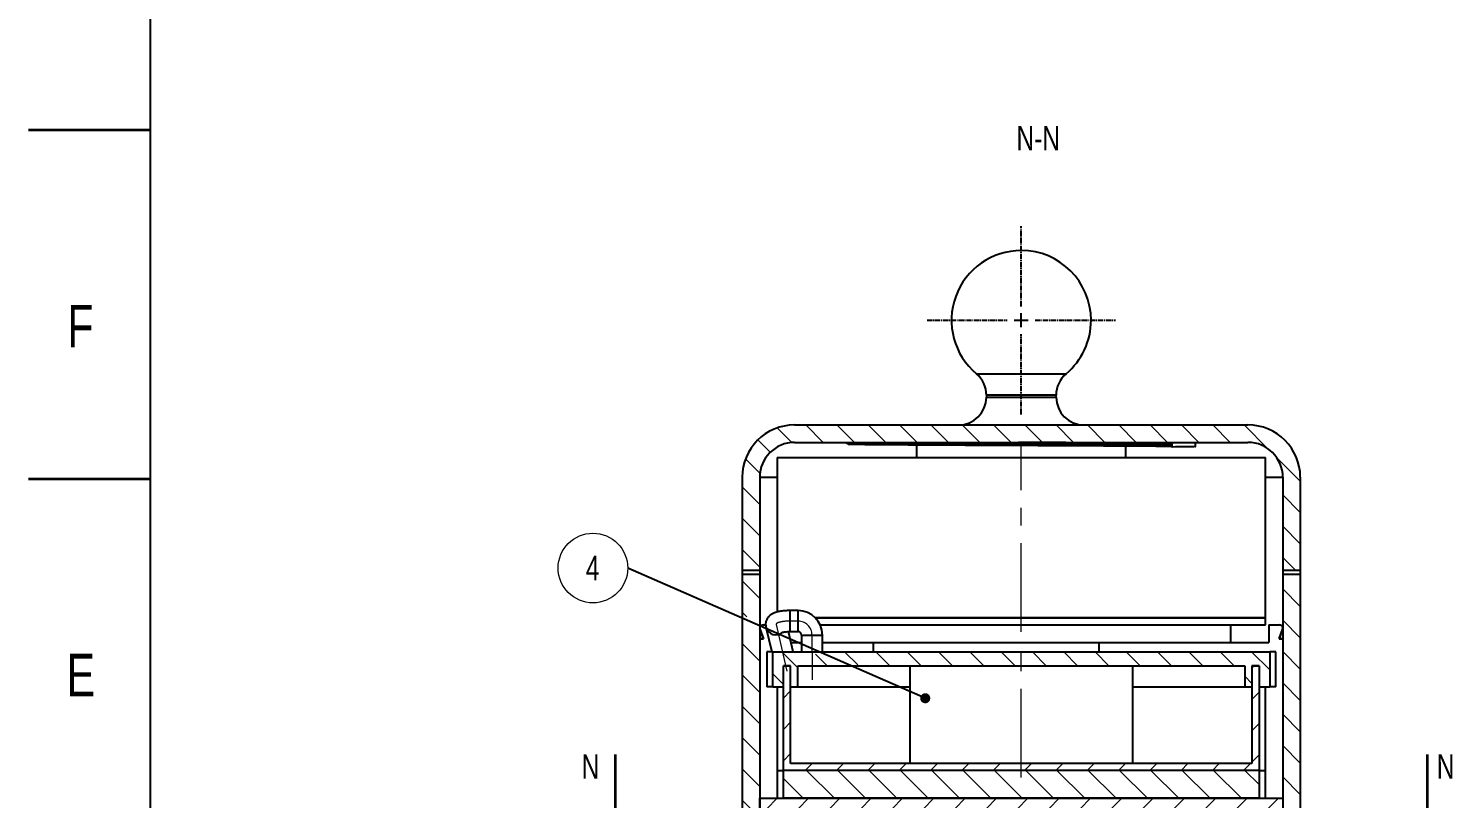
# Model space of a CAD drawing. Header units: millimetres. Extents: x 2 to 1186, y 2 to 838.
# Drawn here: x 2.5 to 206.7, y 224.7 to 335.1 of the extents above; entities that cross this region are included whole.
import ezdxf

# ---------------------------------------------------------------- set-up
doc = ezdxf.new("R2010")
doc.units = ezdxf.units.MM
doc.linetypes.add('CENTER2', pattern=[1.125, 0.75, -0.125, 0.125, -0.125])
doc.linetypes.add('CENTERX2', pattern=[20.32, 12.7, -2.54, 2.54, -2.54])
doc.styles.add('SLDTEXTSTYLE0', font='TXT', dxfattribs={"width": 0.75})
doc.dimstyles.new('SLDDIMSTYLE0', dxfattribs={"dimtxt": 0.18, "dimasz": 1.44, "dimexe": 0, "dimexo": 0.0625, "dimgap": 0, "dimtad": 0, "dimtih": 1, "dimtoh": 1, "dimdec": 0, "dimrnd": 1e-09, "dimzin": 0, "dimdsep": 46, "dimtxsty": 'Standard', "dimblk1": 'DOT', "dimblk2": 'DOT', "dimsah": 1, "dimcen": 0.09, "dimadec": 0, "dimazin": 0, "dimtfac": 1.44, "dimtdec": 0, "dimtofl": 0, "dimtmove": 0, "dimatfit": 3, "dimldrblk": 'DOT', "dimfxl": 1, "dimfrac": 2, "dimtolj": 1, "dimtzin": 0, "dimarcsym": 0})

# ---------------------------------------------------------------- blocks, each defined once
blk = doc.blocks.new('SW_HATCH_1')
at = {"color": 0, "linetype": 'Continuous', "lineweight": 18}
for p, q in [((-69.47, 172.49), (-71.57, 174.58)), ((-65, 172.5), (-67.5, 175)), ((-60.51, 172.5), (-63.01, 175)), ((-56.02, 172.5), (-58.52, 175)), ((-51.53, 172.5), (-54.03, 175)), ((-47.04, 172.5), (-49.54, 175)), ((-42.55, 172.5), (-45.05, 175)), ((-38.06, 172.5), (-40.56, 175)), ((-33.57, 172.5), (-36.07, 175)), ((-29.08, 172.5), (-31.58, 175)), ((-24.59, 172.5), (-27.09, 175)), ((-20.1, 172.5), (-22.6, 175)), ((-15.61, 172.5), (-18.11, 175)), ((-11.12, 172.5), (-13.62, 175)), ((-6.63, 172.5), (-9.13, 175)), ((-1.23, 171.6), (-4.63, 175)), ((-72.57, 171.1), (-74.34, 172.86)), ((-74.06, 168.09), (-76.11, 170.15)), ((3.4, 166.96), (0, 170.36)), ((-74.1, 163.64), (-76.6, 166.14)), ((3.4, 162.47), (0.9, 164.97)), ((-74.1, 159.15), (-76.6, 161.65)), ((3.4, 157.98), (0.9, 160.48)), ((-74.1, 154.66), (-76.6, 157.16)), ((2.77, 154.13), (0.9, 155.99)), ((3.4, 153.49), (3.27, 153.63)), ((-74.1, 150.17), (-76.6, 152.67)), ((3.4, 149), (0.9, 151.5)), ((-75.95, 147.53), (-76.6, 148.18)), ((3.4, 144.51), (0.9, 147.01)), ((-74.1, 141.19), (-76.6, 143.69)), ((-68.64, 140.22), (-70.92, 142.5)), ((-64.43, 140.5), (-66.07, 142.14)), ((-60.04, 140.61), (-61.94, 142.5)), ((-55.45, 140.5), (-57.45, 142.5)), ((-50.96, 140.5), (-52.96, 142.5)), ((-46.47, 140.5), (-48.47, 142.5)), ((-41.98, 140.5), (-43.98, 142.5)), ((-37.49, 140.5), (-39.49, 142.5)), ((-33, 140.5), (-35, 142.5)), ((-28.51, 140.5), (-30.51, 142.5)), ((-24.02, 140.5), (-26.02, 142.5)), ((-19.53, 140.5), (-21.53, 142.5)), ((-15.04, 140.5), (-17.04, 142.5)), ((-10.55, 140.5), (-12.55, 142.5)), ((-6.06, 140.5), (-8.06, 142.5)), ((-0.96, 139.9), (-3.57, 142.5)), ((3.4, 140.02), (0.9, 142.52)), ((-74.1, 136.7), (-76.6, 139.2)), ((-70.69, 137.79), (-72.23, 139.32)), ((-70.69, 140.34), (-70.54, 140.5)), ((-3.53, 137.97), (-4.56, 139)), ((-3.53, 140.16), (-3.18, 140.5)), ((-70.69, 135.85), (-69.67, 136.88)), ((3.4, 135.53), (0.9, 138.03)), ((-3.53, 135.67), (-2.5, 136.69)), ((-74.1, 132.21), (-76.6, 134.71)), ((3.4, 131.04), (0.9, 133.54)), ((-70.69, 131.36), (-69.67, 132.39)), ((-3.53, 131.18), (-2.5, 132.2)), ((-74.1, 127.72), (-76.6, 130.22)), ((3.4, 126.55), (0.9, 129.05)), ((-70.69, 126.87), (-69.67, 127.9)), ((-3.53, 126.69), (-2.5, 127.71)), ((-74.1, 123.23), (-76.6, 125.73)), ((-67.58, 125.5), (-66.58, 126.5)), ((-63.39, 121.5), (-67.39, 125.5)), ((-63.09, 125.5), (-62.09, 126.5)), ((-58.9, 121.5), (-62.9, 125.5)), ((-58.6, 125.5), (-57.6, 126.5)), ((-54.41, 121.5), (-58.41, 125.5)), ((-54.11, 125.5), (-53.11, 126.5)), ((-49.92, 121.5), (-53.92, 125.5)), ((-49.61, 125.5), (-48.61, 126.5)), ((-45.43, 121.5), (-49.43, 125.5)), ((-45.12, 125.5), (-44.12, 126.5)), ((-40.94, 121.5), (-44.94, 125.5)), ((-40.63, 125.5), (-39.63, 126.5)), ((-36.45, 121.5), (-40.45, 125.5)), ((-36.14, 125.5), (-35.14, 126.5)), ((-31.96, 121.5), (-35.96, 125.5)), ((-31.65, 125.5), (-30.65, 126.5)), ((-27.47, 121.5), (-31.47, 125.5)), ((-27.16, 125.5), (-26.16, 126.5)), ((-22.98, 121.5), (-26.98, 125.5)), ((-22.67, 125.5), (-21.67, 126.5)), ((-18.49, 121.5), (-22.49, 125.5)), ((-18.18, 125.5), (-17.18, 126.5)), ((-14, 121.5), (-18, 125.5)), ((-13.69, 125.5), (-12.69, 126.5)), ((-9.51, 121.5), (-13.51, 125.5)), ((-9.2, 125.5), (-8.2, 126.5)), ((-5.02, 121.5), (-9.02, 125.5)), ((-4.71, 125.5), (-3.71, 126.5)), ((-2.5, 123.47), (-4.53, 125.5)), ((3.4, 122.06), (0.9, 124.56)), ((-67.88, 121.5), (-70.69, 124.32)), ((-75.36, 120), (-76.6, 121.24)), ((-73.08, 120), (-71.58, 121.5)), ((-68.59, 120), (-67.09, 121.5)), ((-64.1, 120), (-62.6, 121.5)), ((-59.61, 120), (-58.11, 121.5)), ((-55.11, 120), (-53.61, 121.5)), ((-50.62, 120), (-49.12, 121.5)), ((-46.13, 120), (-44.63, 121.5)), ((-41.64, 120), (-40.14, 121.5)), ((-37.15, 120), (-35.65, 121.5)), ((-32.66, 120), (-31.16, 121.5)), ((-28.17, 120), (-26.67, 121.5)), ((-23.68, 120), (-22.18, 121.5)), ((-19.19, 120), (-17.69, 121.5)), ((-14.7, 120), (-13.2, 121.5)), ((-10.21, 120), (-8.71, 121.5)), ((-5.72, 120), (-4.22, 121.5)), ((-1.23, 120), (0.27, 121.5)), ((-76.6, 116.48), (-73.08, 120)), ((-53.6, 116.2), (-56.6, 119.2)), ((-16.6, 119.61), (-16.99, 120)), ((-1.6, 115.15), (3.26, 120)), ((-1.6, 119.64), (-1.23, 120)), ((0.97, 120), (0.9, 120.07)), ((-76.6, 111.99), (-71.6, 116.99)), ((-17.23, 115.75), (-19.6, 118.12)), ((-53.6, 111.71), (-56.34, 114.45)), ((-1.6, 110.66), (3.4, 115.66)), ((-76.6, 107.5), (-71.6, 112.5)), ((-16.6, 110.63), (-19.6, 113.63)), ((-58.91, 111.72), (-58.66, 111.97)), ((-14.01, 111.72), (-13.76, 111.97)), ((-1.6, 106.17), (3.4, 111.17)), ((-51.38, 105), (-56.6, 110.22)), ((-15.46, 105), (-19.6, 109.14)), ((-76.6, 103.01), (-71.6, 108.01)), ((-69.34, 105), (-71.6, 107.26)), ((-64.85, 105), (-66.75, 106.9)), ((-60.36, 105), (-62.96, 107.6)), ((-55.87, 105), (-58.47, 107.6)), ((-46.89, 105), (-49.49, 107.6)), ((-42.4, 105), (-45, 107.6)), ((-37.91, 105), (-40.51, 107.6)), ((-33.42, 105), (-36.02, 107.6)), ((-28.93, 105), (-31.53, 107.6)), ((-24.44, 105), (-27.04, 107.6)), ((-19.95, 105), (-22.55, 107.6)), ((-10.97, 105), (-13.57, 107.6)), ((-9.1, 94.18), (3.4, 106.68)), ((-6.48, 105), (-9.08, 107.6)), ((-1.99, 105), (-4.25, 107.26)), ((-76.6, 98.52), (-70.11, 105)), ((-9.1, 103.16), (-7.25, 105)), ((-9.1, 89.69), (3.4, 102.19)), ((-76.6, 89.54), (-64.1, 102.04)), ((-76.6, 85.05), (-64.1, 97.55)), ((-9.1, 85.2), (3.4, 97.7)), ((-76.6, 80.56), (-64.1, 93.06)), ((-9.1, 80.71), (3.4, 93.21)), ((-76.6, 76.07), (-64.1, 88.57)), ((-9.1, 76.22), (3.4, 88.72)), ((-76.6, 71.58), (-64.1, 84.08)), ((-9.1, 71.73), (3.4, 84.23)), ((-9.1, 67.24), (3.4, 79.74)), ((-76.6, 67.09), (-64.1, 79.59)), ((-76.6, 62.6), (-64.1, 75.1)), ((-9.1, 62.75), (3.4, 75.25)), ((-76.6, 58.11), (-64.1, 70.61)), ((-9.1, 58.25), (3.4, 70.75)), ((-76.6, 53.62), (-64.1, 66.12)), ((-9.1, 53.76), (3.4, 66.26)), ((-76.6, 49.13), (-64.1, 61.63)), ((-9.1, 49.27), (3.4, 61.77)), ((-9.1, 44.78), (3.4, 57.28)), ((-76.6, 44.64), (-64.1, 57.14)), ((-76.6, 40.15), (-64.1, 52.65)), ((-9.1, 40.29), (3.4, 52.79)), ((-76.6, 35.66), (-64.1, 48.16)), ((-9.1, 35.8), (3.4, 48.3)), ((-76.6, 31.17), (-64.1, 43.67)), ((-9.1, 31.31), (3.4, 43.81)), ((-75.45, 27.82), (-64.1, 39.18)), ((-9.1, 26.82), (3.4, 39.32)), ((-49.1, 31.73), (-45.82, 35)), ((-29.83, 33.04), (-27.86, 35)), ((-2.89, 28.54), (3.4, 34.83)), ((-71.89, 26.89), (-64.1, 34.69)), ((-49.1, 27.24), (-43.37, 32.96)), ((-29.83, 28.55), (-24.1, 34.27)), ((-68.33, 25.96), (-64.1, 30.2)), ((-6.68, 20.26), (2.78, 29.72)), ((-76.6, 26.68), (-76.27, 27)), ((-49.1, 22.75), (-43.37, 28.47)), ((-9.1, 22.33), (-4.67, 26.76)), ((-76.6, 22.19), (-72.71, 26.07)), ((-76.6, 17.7), (-69.15, 25.14)), ((-64.77, 25.03), (-64.1, 25.71)), ((-44.85, 22.5), (-42.35, 25)), ((-1.9, 20.55), (3.4, 25.85)), ((-76.6, 13.21), (-65.59, 24.21)), ((-76.6, 8.72), (-64.1, 21.22)), ((2.87, 20.83), (3.4, 21.36)), ((-58.37, 0), (-39.87, 18.5)), ((-53.88, 0), (-35.38, 18.5)), ((-49.39, 0), (-30.89, 18.5)), ((-49.1, 13.76), (-44.36, 18.5)), ((-44.9, 0), (-26.4, 18.5)), ((-17.96, 0), (1.81, 19.77)), ((-9.1, 13.35), (-2.97, 19.48)), ((-9.1, 17.84), (-7.74, 19.2)), ((-76.6, 4.23), (-64.1, 16.73)), ((-13.47, 0), (3.4, 16.87)), ((-40.41, 0), (-24.1, 16.31)), ((-8.98, 0), (3.4, 12.38)), ((-76.33, 0), (-64.1, 12.24)), ((-35.92, 0), (-24.1, 11.82)), ((-71.84, 0), (-61.84, 10)), ((-67.35, 0), (-57.35, 10)), ((-62.86, 0), (-52.86, 10)), ((-31.43, 0), (-21.43, 10)), ((-26.94, 0), (-16.94, 10)), ((-22.45, 0), (-12.45, 10)), ((-4.49, 0), (3.4, 7.89)), ((0, 0), (3.4, 3.4))]:
    blk.add_line(p, q, dxfattribs=at)
for p, q in [((-65.62, 105), (-66.95, 103.68)), ((-2.76, 105), (-4.45, 103.32)), ((-68.75, 101.88), (-76.6, 94.03)), ((-6.25, 101.52), (-9.1, 98.67)), ((-31.38, 22.5), (-24.1, 29.78)), ((-40.36, 22.5), (-37.86, 25)), ((-26.89, 22.5), (-24.19, 25.2)), ((-48.85, 18.5), (-49.1, 18.25))]:
    blk.add_line(p, q)
blk.add_lwpolyline([(-35.87, 22.5), (-33.37, 25)])
blk = doc.blocks.new('SW_NOTE_0_18')
at = {"color": 0, "linetype": 'Continuous', "lineweight": 0}
blk.add_circle((-4.99, 0), 4.99, dxfattribs=at)
at = {"color": 0, "linetype": 'Continuous', "lineweight": 0, "insert": (-5.03, 1.76), "char_height": 3.5, "attachment_point": 2, "style": 'SLDTEXTSTYLE0'}
blk.add_mtext('4', dxfattribs=at)
blk = doc.blocks.new('_Dot')
at = {"color": 0, "linetype": 'ByBlock', "lineweight": -2}
blk.add_line((-0.5, 0), (-1, 0), dxfattribs=at)
at = {"color": 0, "linetype": 'ByBlock', "const_width": 0.5}
blk.add_lwpolyline([(-0.25, 0, 1), (0.25, 0, 1)], format="xyb", close=True, dxfattribs=at)
blk = doc.blocks.new('*U123')
at = {"color": 0, "linetype": 'CENTER2', "transparency": 16777216}
for p, q in [((0, 2), (0, 13.5)), ((-13.5, 0), (-2, 0)), ((2, 0), (13.5, 0)), ((0, -13.5), (0, -2))]:
    blk.add_line(p, q, dxfattribs=at)
at = {"color": 0, "linetype": 'Continuous', "transparency": 16777216}
for p, q in [((-1, 0), (1, 0)), ((0, -1), (0, 1))]:
    blk.add_line(p, q, dxfattribs=at)

msp = doc.modelspace()

# ---------------------------------------------------------------- linework, layer by layer
at = {"color": 7, "linetype": 'Continuous', "lineweight": 25}
for p, q in [((20, 20), (20, 821)), ((138.4, 285.61), (148.02, 285.61)), ((148.02, 285.61), (151.26, 285.61)), ((139.83, 282.54), (139.83, 282.27)), ((147.31, 282.54), (139.83, 282.54)), ((139.83, 282.27), (149.83, 282.27)), ((149.83, 282.54), (147.31, 282.54)), ((149.83, 282.27), (149.83, 282.54)), ((112.33, 278.27), (177.33, 278.27)), ((112.33, 275.77), (177.33, 275.77)), ((119.83, 275.77), (119.83, 275.76)), ((119.83, 275.76), (119.83, 275.55)), ((166.48, 275.77), (166.13, 275.53)), ((166.48, 275.11), (166.48, 275.77)), ((169.42, 275.72), (169.42, 275.77)), ((169.83, 275.17), (169.83, 275.77)), ((109.83, 273.62), (109.83, 251.45)), ((109.83, 273.62), (179.83, 273.62)), ((129.83, 275.46), (129.83, 273.62)), ((159.83, 273.62), (159.83, 275.29)), ((166.13, 275.53), (166.13, 275.35)), ((166.13, 275.35), (166.48, 275.11)), ((179.83, 250.62), (179.83, 273.62)), ((104.83, 270.77), (104.83, 257.4)), ((107.33, 270.77), (107.33, 257.4)), ((107.33, 270.77), (109.83, 270.77)), ((179.83, 270.77), (182.33, 270.77)), ((182.33, 270.77), (182.33, 257.4)), ((184.83, 270.77), (184.83, 257.4)), ((107.33, 257.4), (104.83, 257.4)), ((104.83, 257.4), (104.83, 256.9)), ((107.33, 257.4), (107.33, 256.9)), ((184.83, 257.4), (182.33, 257.4)), ((182.33, 257.4), (182.33, 256.9)), ((184.83, 257.4), (184.83, 256.9)), ((104.83, 256.9), (104.83, 223.27)), ((104.83, 256.9), (107.33, 256.9)), ((107.33, 256.9), (107.33, 223.27)), ((182.33, 256.9), (182.33, 223.27)), ((182.33, 256.9), (184.83, 256.9)), ((184.83, 256.9), (184.83, 223.27)), ((112.83, 251.67), (111.68, 251.67)), ((111.68, 251), (111.68, 251.67)), ((112.83, 251), (112.83, 251.67)), ((107.87, 247.62), (107.33, 249.12)), ((107.83, 249.62), (108.19, 249.62)), ((108.22, 249.32), (109.05, 245.77)), ((111.68, 248.67), (111.68, 251)), ((112.83, 248.67), (112.83, 251)), ((115.33, 250.62), (144.87, 250.62)), ((125.39, 250.62), (115.33, 250.62)), ((116.01, 249.62), (141.87, 249.62)), ((179.83, 250.62), (125.39, 250.62)), ((141.87, 249.62), (144.87, 249.62)), ((144.87, 250.62), (179.83, 250.62)), ((144.87, 249.62), (147.78, 249.62)), ((147.78, 249.62), (174.83, 249.62)), ((174.83, 249.62), (174.83, 247.12)), ((174.83, 249.62), (179.83, 249.62)), ((179.83, 249.62), (179.83, 250.62)), ((180.33, 249.62), (181.83, 249.62)), ((180.33, 249.62), (180.33, 247.12)), ((181.78, 247.62), (182.33, 249.12)), ((107.33, 247.62), (107.87, 247.62)), ((107.87, 247.62), (107.33, 247.62)), ((107.36, 249.04), (107.87, 247.62)), ((112.13, 245.77), (111.45, 248.66)), ((111.68, 248.67), (112.83, 248.67)), ((111.81, 247.12), (113.33, 247.12)), ((113.33, 248.17), (113.33, 245.77)), ((113.33, 248.17), (115.66, 248.17)), ((115.66, 248.17), (116.33, 248.17)), ((116.33, 245.77), (116.33, 248.17)), ((116.33, 247.12), (174.83, 247.12)), ((123.58, 247.12), (123.58, 245.77)), ((155.93, 247.12), (155.93, 245.77)), ((174.83, 247.12), (180.33, 247.12)), ((182.3, 249.04), (181.78, 247.62)), ((182.33, 247.62), (181.78, 247.62)), ((181.78, 247.62), (182.33, 247.62)), ((108.33, 245.77), (108.33, 240.77)), ((109.19, 245.77), (108.33, 245.77)), ((109.19, 240.77), (109.19, 245.77)), ((109.19, 245.77), (180.46, 245.77)), ((180.46, 245.77), (180.46, 240.77)), ((181.33, 245.77), (180.46, 245.77)), ((181.33, 240.77), (181.33, 245.77)), ((110.73, 243.77), (111.76, 243.77)), ((110.73, 240.77), (110.73, 243.77)), ((110.73, 228.77), (110.73, 243.77)), ((111.76, 243.77), (110.73, 243.77)), ((111.76, 240.77), (111.76, 243.77)), ((111.76, 229.77), (111.76, 243.77)), ((112.79, 240.77), (112.79, 243.77)), ((112.79, 243.77), (176.87, 243.77)), ((128.83, 243.77), (128.83, 229.77)), ((160.83, 229.77), (160.83, 243.77)), ((176.87, 243.77), (176.87, 240.77)), ((177.9, 243.77), (178.93, 243.77)), ((177.9, 243.77), (177.9, 240.77)), ((177.9, 243.77), (177.9, 229.77)), ((178.93, 243.77), (177.9, 243.77)), ((178.93, 243.77), (178.93, 240.77)), ((178.93, 243.77), (178.93, 228.77)), ((109.19, 240.77), (108.33, 240.77)), ((109.19, 240.77), (110.73, 240.77)), ((109.83, 240.77), (109.83, 228.77)), ((111.76, 240.77), (112.79, 240.77)), ((112.79, 240.77), (128.83, 240.77)), ((160.83, 240.77), (176.87, 240.77)), ((176.87, 240.77), (177.9, 240.77)), ((178.93, 240.77), (180.46, 240.77)), ((179.83, 228.77), (179.83, 240.77)), ((181.33, 240.77), (180.46, 240.77)), ((109.83, 228.77), (109.83, 224.77)), ((109.83, 228.77), (110.73, 228.77)), ((109.83, 228.77), (110.73, 228.77)), ((110.73, 224.77), (110.73, 228.77)), ((178.93, 228.77), (110.73, 228.77)), ((178.93, 228.77), (110.73, 228.77)), ((177.9, 229.77), (111.76, 229.77)), ((178.93, 228.77), (178.93, 224.77)), ((178.93, 228.77), (179.83, 228.77)), ((178.93, 228.77), (179.83, 228.77)), ((179.83, 224.77), (179.83, 228.77)), ((107.33, 223.27), (107.33, 224.77)), ((107.33, 224.77), (182.33, 224.77)), ((178.93, 224.77), (110.73, 224.77)), ((182.33, 224.77), (182.33, 223.27))]:
    msp.add_line(p, q, dxfattribs=at)
at = {"color": 7, "linetype": 'Continuous', "lineweight": 35}
for p, q in [((20, 320.5), (2.5, 320.5)), ((20, 270.5), (2.5, 270.5)), ((86.63, 231.07), (86.63, 218.37)), ((203.02, 231.07), (203.02, 218.37))]:
    msp.add_line(p, q, dxfattribs=at)
at = {"color": 7, "linetype": 'CENTERX2', "lineweight": 18}
for p, q in [((144.83, 248.62), (144.83, 275.62)), ((109.68, 249.66), (111.24, 242.97)), ((112.83, 250.17), (111.68, 250.17)), ((114.83, 245.77), (114.83, 248.17)), ((114.83, 245.77), (114.83, 241.77)), ((144.83, 227.77), (144.83, 245.77))]:
    msp.add_line(p, q, dxfattribs=at)
at = {"color": 7, "linetype": 'Continuous', "lineweight": 25}
for centre, radius, start, end in [((144.83, 293.27), 10, 90, 229.9948), ((144.83, 293.27), 10, 0, 90), ((144.83, 293.27), 10, 310.0052, 0), ((135.83, 282.54), 4, 0, 49.9948), ((153.83, 282.54), 4, 130.0052, 180), ((135.83, 282.27), 4, 270, 0), ((153.83, 282.27), 4, 180, 270), ((112.33, 270.77), 7.5, 90, 180), ((177.33, 270.77), 7.5, 0, 90), ((112.33, 270.77), 5, 90, 180), ((177.33, 270.77), 5, 0, 90), ((112.83, 248.17), 3.5, 360, 90), ((107.83, 249.12), 0.5, 90, 174.942), ((107.83, 249.21), 0.5, 185.058, 200), ((109.67, 249.69), 1.49, 194.1966, 311.0005), ((181.83, 249.12), 0.5, 5.058, 90), ((181.83, 249.21), 0.5, 340, 354.942), ((112.83, 248.17), 0.5, 0, 90)]:
    msp.add_arc(centre, radius, start, end, dxfattribs=at)
at = {"color": 7, "linetype": 'CENTERX2', "lineweight": 18}
msp.add_arc((112.83, 248.17), 2, 0, 90, dxfattribs=at)
msp.add_ellipse((111.68, 249.69), major_axis=(-2, 0), ratio=0.239304, start_param=4.712389, end_param=6.338991, dxfattribs=at)
at = {"color": 7, "linetype": 'Continuous', "lineweight": 25}
for points, knots in [([(151.2, 275.77), (150.14, 275.76), (148.06, 275.75), (144.84, 275.74), (141.61, 275.72), (138.39, 275.71), (135.26, 275.69), (132.29, 275.67), (129.35, 275.66), (126.53, 275.64), (123.98, 275.62), (121.97, 275.6), (120.67, 275.58), (119.96, 275.57), (119.88, 275.56), (119.84, 275.55)], [0, 0, 0, 0, 0.071043, 0.140887, 0.211756, 0.28386, 0.3566, 0.429347, 0.501467, 0.589899, 0.679094, 0.769757, 0.860676, 0.932797, 1, 1, 1, 1]), ([(131.15, 275.67), (131.36, 275.67), (132.65, 275.66), (135.14, 275.65), (138.45, 275.63), (141.62, 275.61), (145.09, 275.6), (148.83, 275.58), (152.76, 275.56), (156.49, 275.54), (159.89, 275.52), (162.83, 275.5), (164.94, 275.48), (165.85, 275.47), (166.13, 275.47)], [0, 0, 0, 0, 0.019859, 0.12042, 0.200785, 0.280458, 0.359586, 0.457896, 0.558077, 0.658805, 0.758715, 0.856626, 0.955409, 1, 1, 1, 1]), ([(149.74, 275.76), (150.74, 275.76), (153.07, 275.74), (156.49, 275.73), (159.89, 275.71), (162.83, 275.69), (165, 275.67), (165.95, 275.66), (166.28, 275.66)], [0, 0, 0, 0, 0.144537, 0.336217, 0.526339, 0.712657, 0.900636, 1, 1, 1, 1]), ([(120, 275.54), (120.01, 275.54), (120.08, 275.53), (120.62, 275.52), (121.64, 275.5), (123.11, 275.49), (124.94, 275.47), (127.08, 275.46), (129.52, 275.44), (132.24, 275.43), (135.2, 275.41), (138.33, 275.39), (141.55, 275.38), (144.79, 275.36), (148.04, 275.35), (151.26, 275.33), (154.39, 275.32), (157.36, 275.3), (160.09, 275.28), (162.52, 275.27), (164.64, 275.25), (165.75, 275.24), (166.29, 275.24)], [0, 0, 0, 0, 0.006829, 0.059466, 0.112569, 0.165676, 0.218326, 0.270083, 0.321818, 0.374455, 0.427557, 0.480665, 0.533315, 0.585073, 0.636807, 0.689444, 0.742546, 0.795653, 0.848305, 0.900062, 0.951796, 1, 1, 1, 1]), ([(169.78, 275.17), (169.79, 275.17), (169.89, 275.17), (169.43, 275.15), (168.38, 275.13), (167.11, 275.12), (166.48, 275.11)], [0, 0, 0, 0, 0.058202, 0.368429, 0.683764, 1, 1, 1, 1]), ([(111.68, 251.67), (111.56, 251.67), (111.23, 251.66), (110.67, 251.62), (110.04, 251.53), (109.52, 251.39), (109.09, 251.19), (108.74, 250.95), (108.45, 250.62), (108.24, 250.21), (108.15, 249.75), (108.2, 249.46), (108.22, 249.32)], [0, 0, 0, 0, 0.064648, 0.188945, 0.317394, 0.459204, 0.559527, 0.646431, 0.735109, 0.826141, 0.919234, 1, 1, 1, 1]), ([(110.52, 248.54), (110.52, 248.55), (110.53, 248.55), (110.64, 248.58), (110.84, 248.62), (111.16, 248.65), (111.47, 248.67), (111.64, 248.67), (111.68, 248.67)], [0, 0, 0, 0, 0.109117, 0.254392, 0.439511, 0.674276, 0.939764, 1, 1, 1, 1])]:
    msp.add_open_spline(points, degree=3, knots=knots, dxfattribs=at)

# ---------------------------------------------------------------- block references
at = {"linetype": 'CENTER2'}
msp.add_blockref('*U123', (144.83, 293.27), dxfattribs=at)
at = {"color": 7, "linetype": 'Continuous', "lineweight": 18}
msp.add_blockref('SW_HATCH_1', (181.42, 103.27), dxfattribs=at)
at = {"color": 7, "linetype": 'Continuous', "lineweight": 0}
msp.add_blockref('SW_NOTE_0_18', (88.41, 257.77), dxfattribs=at)

# ---------------------------------------------------------------- texts
at = {"color": 7, "linetype": 'Continuous', "lineweight": 0, "attachment_point": 2, "style": 'SLDTEXTSTYLE0'}
for s, insert, char_height in [('N-N', (147.26, 321.11), 3.5), ('F', (9.94, 295.48), 6.1), ('E', (10.01, 245.48), 6.1)]:
    msp.add_mtext(s, dxfattribs=dict(at, insert=insert, char_height=char_height))
at = {"color": 7, "linetype": 'Continuous', "char_height": 3.5, "attachment_point": 1, "style": 'SLDTEXTSTYLE0'}
for insert in [(81.8, 231.07), (204.4, 231.07)]:
    msp.add_mtext('N', dxfattribs=dict(at, insert=insert))

# ---------------------------------------------------------------- leaders
at = {"color": 7, "linetype": 'Continuous', "lineweight": 0}
msp.add_leader([(131.06, 239.11), (88.41, 257.77)], dimstyle='SLDDIMSTYLE0', dxfattribs=at)

doc.saveas('drawing.dxf')
